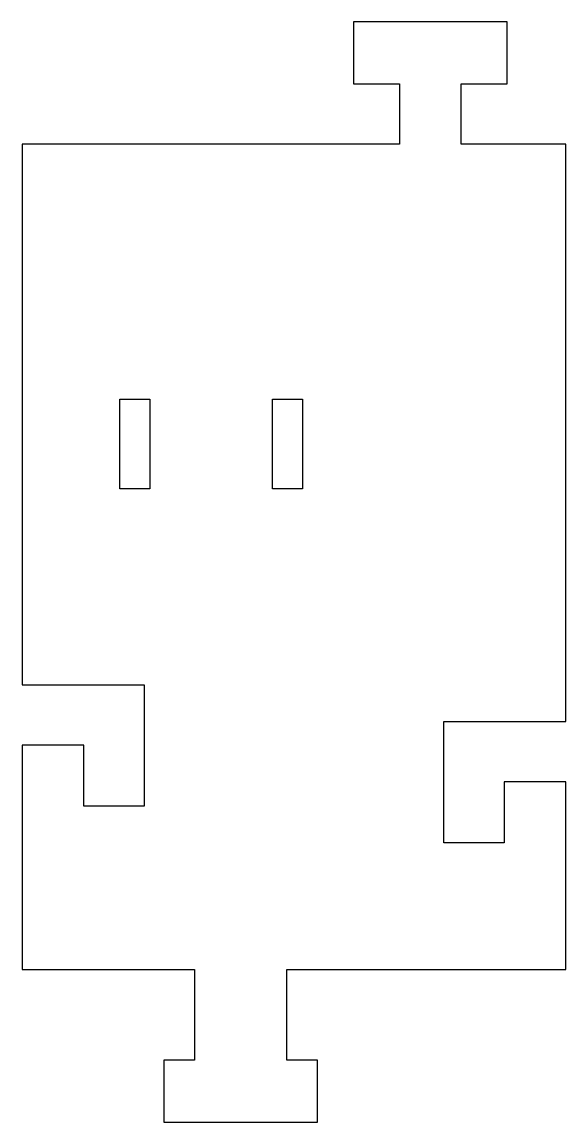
# Model space of a CAD drawing. Header units: millimetres. Extents: x -17.8 to 17.8, y -36 to 36.
import ezdxf

# ---------------------------------------------------------------- set-up
doc = ezdxf.new("R2010")
doc.units = ezdxf.units.MM
doc.layers.get('0').update_dxf_attribs({"linetype": 'CONTINUOUS'})

msp = doc.modelspace()

# ---------------------------------------------------------------- linework, layer by layer
for p, q in [((13.955, 36.049), (3.905, 36.049)), ((3.905, 36.049), (3.905, 31.999)), ((13.955, 31.999), (13.955, 36.049)), ((3.905, 31.999), (6.905, 31.999)), ((6.905, 31.999), (6.905, 28.049)), ((10.955, 28.049), (10.955, 31.999)), ((10.955, 31.999), (13.955, 31.999)), ((6.905, 28.049), (-17.818, 28.049)), ((-17.818, 28.049), (-17.818, -7.396)), ((17.818, 28.049), (10.955, 28.049)), ((17.818, -9.809), (17.818, 28.049)), ((-11.399, 5.449), (-11.399, 11.328)), ((-11.399, 11.328), (-9.449, 11.328)), ((-9.449, 11.328), (-9.449, 5.449)), ((-1.399, 11.328), (0.551, 11.328)), ((-1.399, 5.449), (-1.399, 11.328)), ((0.551, 11.328), (0.551, 5.449)), ((-9.449, 5.449), (-11.399, 5.449)), ((0.551, 5.449), (-1.399, 5.449)), ((-17.818, -7.396), (-9.818, -7.396)), ((-9.818, -7.396), (-9.818, -15.346)), ((9.818, -17.759), (9.818, -9.809)), ((9.818, -9.809), (17.818, -9.809)), ((-13.768, -11.346), (-17.818, -11.346)), ((-17.818, -11.346), (-17.818, -26.049)), ((-13.768, -15.346), (-13.768, -11.346)), ((17.818, -13.759), (13.768, -13.759)), ((13.768, -13.759), (13.768, -17.759)), ((17.818, -26.049), (17.818, -13.759)), ((-9.818, -15.346), (-13.768, -15.346)), ((13.768, -17.759), (9.818, -17.759)), ((-17.818, -26.049), (-6.519, -26.049)), ((-6.519, -26.049), (-6.519, -31.999)), ((-0.469, -26.049), (17.818, -26.049)), ((-0.469, -31.999), (-0.469, -26.049)), ((-6.519, -31.999), (-8.519, -31.999)), ((-8.519, -31.999), (-8.519, -36.049)), ((1.531, -31.999), (-0.469, -31.999)), ((1.531, -36.049), (1.531, -31.999)), ((-8.519, -36.049), (1.531, -36.049))]:
    msp.add_line(p, q)

doc.saveas('drawing.dxf')
